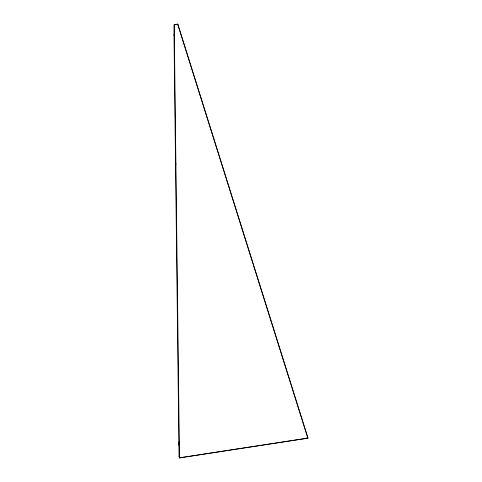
<?xml version="1.0" encoding="UTF-8"?>
<svg xmlns="http://www.w3.org/2000/svg" width="482" height="482" viewBox="0 0 482 482"><rect width="100%" height="100%" fill="white"/><g stroke="black" fill="none" stroke-linecap="round" stroke-linejoin="round"><path stroke-width="0.72" d="M173.978 35.27L173.99 34.837M179.027 456.418L179.467 457.9L308.022 438.15L177.804 24.1L174.207 24.522L173.99 34.74L179.045 456.478M177.792 24.558L177.804 24.1M179.449 457.84L307.823 438.114M174.912 24.799L176.334 24.63M306.425 437.861L308.022 438.15M177.762 24.462L307.6 437.397M174.207 24.522L179.467 457.9M179.045 442.404L179.105 445.314L179.063 441.958L179.045 442.404M175.737 164.627L175.719 165.453L175.701 162.555L175.737 164.627"/></g></svg>
